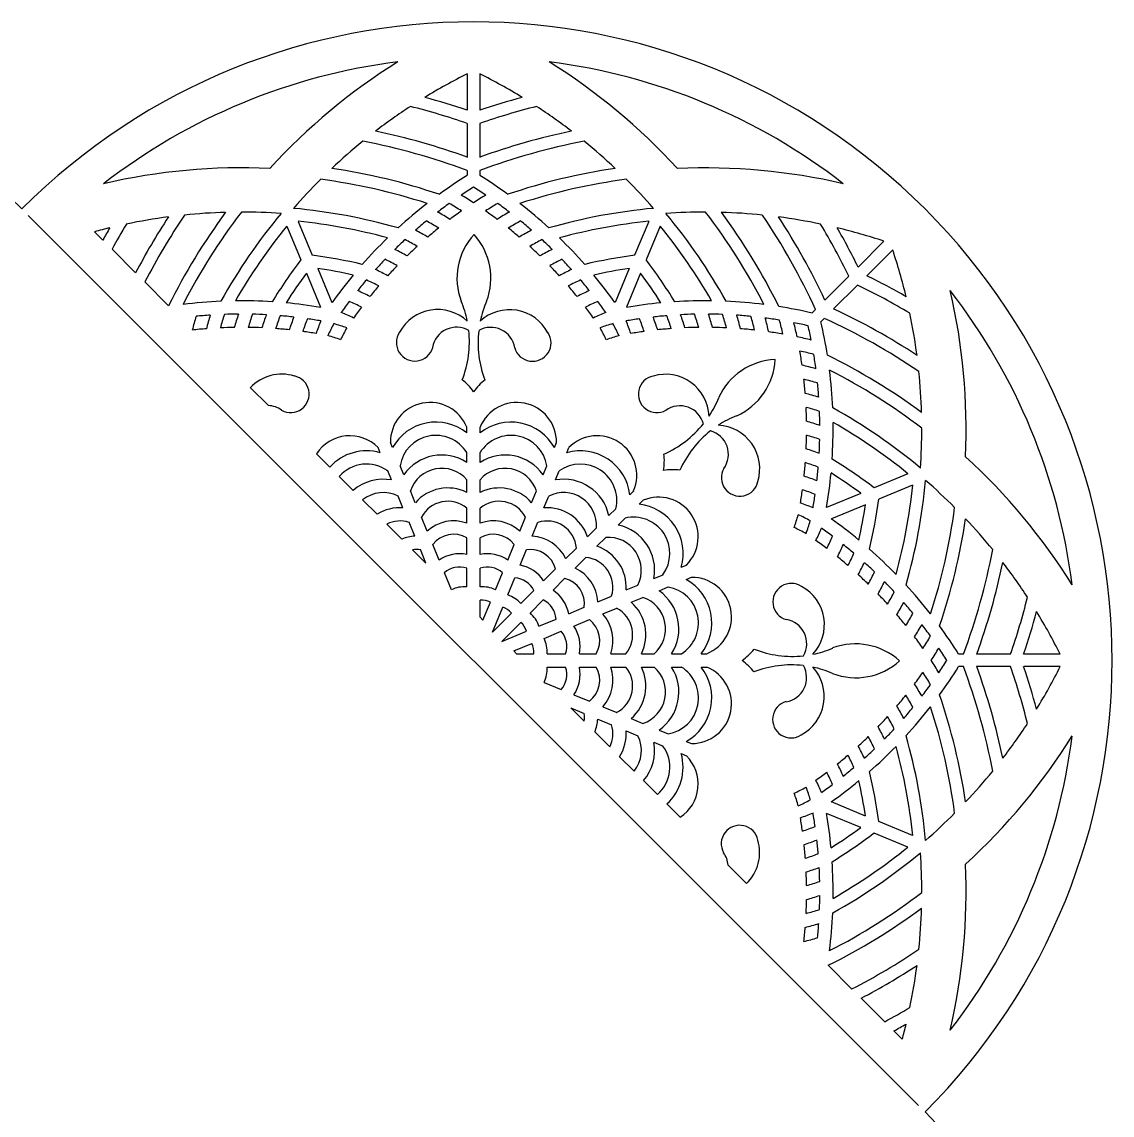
# Model space of a CAD drawing. Extents: x 49 to 296, y -10 to 237.
# Drawn here: x 172.7 to 296.4, y 113.3 to 237.4 of the extents above; entities that cross this region are included whole.
import ezdxf

# ---------------------------------------------------------------- set-up
doc = ezdxf.new("R2010")
doc.units = 0
doc.layers.get('0').update_dxf_attribs({"linetype": 'CONTINUOUS'})

msp = doc.modelspace()

# ---------------------------------------------------------------- linework, layer by layer
for p, q in [((223.23, 231.51), (223.23, 227.37)), ((224.64, 231.51), (224.64, 227.37)), ((223.23, 225.88), (223.23, 222.03)), ((224.64, 225.88), (224.64, 222.03)), ((223.23, 220.53), (223.23, 219.99)), ((224.64, 220.53), (224.64, 219.99)), ((173.4, 215.44), (274.46, 114.38)), ((204.04, 214.76), (205.63, 210.93)), ((243.82, 214.76), (242.23, 210.93)), ((180.91, 213.59), (181.86, 212.64)), ((202.74, 214.22), (204.33, 210.39)), ((245.12, 214.22), (243.53, 210.39)), ((270.53, 212.51), (267.6, 209.57)), ((182.9, 211.6), (185.58, 208.92)), ((271.53, 211.51), (268.6, 208.58)), ((204.96, 208.87), (206.56, 205)), ((206.26, 209.41), (207.87, 205.54)), ((241.6, 209.41), (240, 205.54)), ((242.9, 208.87), (241.3, 205)), ((186.62, 207.88), (189.32, 205.18)), ((266.55, 208.52), (263.83, 205.8)), ((267.54, 207.53), (264.82, 204.81)), ((262.76, 204.74), (262.38, 204.36)), ((263.76, 203.74), (263.38, 203.36)), ((198.6, 195.9), (200.66, 193.84)), ((223.18, 190.75), (223.18, 191.39)), ((224.69, 190.75), (224.69, 191.39)), ((213.35, 188.49), (213.1, 189.08)), ((214.74, 189.07), (214.5, 189.66)), ((233.12, 189.07), (233.37, 189.66)), ((234.52, 188.49), (234.76, 189.08)), ((206.12, 188.38), (207.63, 186.87)), ((223.18, 187.4), (223.18, 188.51)), ((224.69, 187.4), (224.69, 188.51)), ((214.63, 185.4), (214.2, 186.43)), ((216.02, 185.98), (215.6, 187)), ((231.84, 185.98), (232.27, 187)), ((233.24, 185.4), (233.66, 186.43)), ((208.7, 185.8), (210.28, 184.22)), ((223.18, 183.99), (223.18, 185.42)), ((224.69, 183.99), (224.69, 185.42)), ((273.24, 186.1), (269.41, 184.51)), ((217.33, 182.82), (216.78, 184.15)), ((230.53, 182.82), (231.08, 184.15)), ((241.67, 183.71), (242.12, 184.17)), ((267.89, 183.88), (264.02, 182.28)), ((273.78, 184.8), (269.95, 183.21)), ((211.35, 183.15), (213, 181.5)), ((215.93, 182.24), (215.38, 183.57)), ((231.93, 182.24), (232.48, 183.57)), ((242.73, 182.65), (243.19, 183.1)), ((268.43, 182.58), (264.56, 180.98)), ((223.18, 180.5), (223.18, 182.19)), ((224.69, 180.5), (224.69, 182.19)), ((239.3, 181.35), (240.09, 182.13)), ((214.11, 180.39), (215.81, 178.69)), ((217.27, 179.02), (216.62, 180.59)), ((218.66, 179.6), (218.02, 181.17)), ((229.2, 179.6), (229.85, 181.17)), ((230.59, 179.02), (231.24, 180.59)), ((240.37, 180.28), (241.15, 181.07)), ((223.18, 176.93), (223.18, 178.84)), ((224.69, 176.93), (224.69, 178.84)), ((236.89, 178.93), (237.9, 179.95)), ((237.95, 177.87), (238.97, 178.88)), ((220.03, 176.31), (219.3, 178.07)), ((227.83, 176.31), (228.57, 178.07)), ((234.42, 176.47), (235.62, 177.67)), ((217.02, 177.48), (218.54, 175.96)), ((218.54, 175.96), (217.9, 177.49)), ((229.23, 175.73), (229.96, 177.49)), ((235.49, 175.4), (236.69, 176.6)), ((223.18, 173.27), (223.18, 175.37)), ((224.69, 173.27), (224.69, 175.37)), ((231.9, 173.94), (233.25, 175.3)), ((247.51, 175.5), (248.1, 175.74)), ((221.43, 172.93), (220.63, 174.86)), ((226.43, 172.93), (227.24, 174.86)), ((227.83, 172.35), (228.63, 174.29)), ((232.96, 172.88), (234.32, 174.23)), ((244.42, 174.22), (245.45, 174.64)), ((248.09, 174.1), (248.68, 174.35)), ((229.31, 171.36), (230.79, 172.84)), ((241.26, 172.91), (242.59, 173.46)), ((245, 172.82), (246.02, 173.25)), ((224.69, 169.81), (224.69, 171.76)), ((225.01, 169.49), (225.86, 171.53)), ((230.38, 170.29), (231.86, 171.77)), ((238.04, 171.57), (239.61, 172.22)), ((241.84, 171.51), (243.17, 172.06)), ((226.08, 168.13), (227.25, 170.95)), ((226.08, 168.13), (228.24, 170.29)), ((234.75, 170.21), (236.51, 170.94)), ((238.62, 170.18), (240.19, 170.83)), ((224.69, 169.81), (225.01, 169.49)), ((227.15, 167.06), (229.31, 169.22)), ((231.37, 168.81), (233.31, 169.61)), ((235.33, 168.81), (237.09, 169.55)), ((227.15, 167.06), (229.97, 168.23)), ((231.95, 167.41), (233.88, 168.22)), ((228.51, 165.99), (230.55, 166.84)), ((228.51, 165.99), (228.83, 165.67)), ((228.83, 165.67), (230.78, 165.67)), ((232.29, 165.67), (234.39, 165.67)), ((235.95, 165.67), (237.86, 165.67)), ((239.52, 165.67), (241.21, 165.67)), ((243.01, 165.67), (244.44, 165.67)), ((246.42, 165.67), (247.53, 165.67)), ((249.77, 165.67), (250.41, 165.67)), ((279.55, 165.62), (279.01, 165.62)), ((284.9, 165.62), (281.05, 165.62)), ((290.53, 165.62), (286.39, 165.62)), ((232.29, 164.16), (234.39, 164.16)), ((235.95, 164.16), (237.86, 164.16)), ((239.52, 164.16), (241.21, 164.16)), ((243.01, 164.16), (244.44, 164.16)), ((246.42, 164.16), (247.53, 164.16)), ((249.77, 164.16), (250.41, 164.16)), ((279.55, 164.21), (279.01, 164.21)), ((284.9, 164.21), (281.05, 164.21)), ((290.53, 164.21), (286.39, 164.21)), ((231.95, 162.41), (233.88, 161.61)), ((235.33, 161.01), (237.09, 160.28)), ((234.98, 159.52), (236.5, 158)), ((234.98, 159.52), (236.51, 158.88)), ((238.62, 159.64), (240.19, 159)), ((238.04, 158.25), (239.61, 157.6)), ((241.84, 158.31), (243.17, 157.76)), ((237.71, 156.79), (239.41, 155.09)), ((241.26, 156.91), (242.59, 156.36)), ((245, 157), (246.02, 156.58)), ((244.42, 155.61), (245.45, 155.18)), ((248.09, 155.72), (248.68, 155.48)), ((240.52, 153.98), (242.17, 152.33)), ((247.51, 154.33), (248.1, 154.08)), ((243.24, 151.26), (244.82, 149.68)), ((245.89, 148.61), (247.4, 147.1)), ((268.43, 147.24), (264.56, 148.85)), ((267.89, 145.94), (264.02, 147.54)), ((273.78, 145.02), (269.95, 146.61)), ((273.24, 143.72), (269.41, 145.31)), ((252.83, 141.67), (254.93, 139.57)), ((264.2, 130.3), (266.9, 127.6)), ((267.94, 126.56), (270.62, 123.88)), ((271.66, 122.84), (272.61, 121.89))]:
    msp.add_line(p, q)
for centre, radius, start, end in [((121.4, 164.91), 72.5, 45, 225), ((223.93, 164.91), 72.5, 315, 135), ((223.93, 164.91), 68.5, 97.2, 127.8004), ((251.83, 174.28), 69.02, 121.9052, 137.6554), ((223.93, 164.91), 68.5, 52.2, 82.8004), ((196.08, 174.25), 69.02, 42.3597, 58.1337), ((251.79, 174.25), 63.99, 116.5075, 121.4513), ((196.08, 174.25), 63.99, 58.5487, 63.4925), ((197.59, 151.81), 79.79, 71.2558, 74.8807), ((250.28, 151.81), 79.79, 105.1193, 108.7442), ((251.79, 174.25), 63.99, 123.1778, 127.5228), ((197.59, 151.81), 78.38, 70.9059, 75.8341), ((250.28, 151.81), 78.38, 104.1659, 109.0941), ((196.08, 174.25), 63.99, 52.4772, 56.8222), ((197.59, 151.81), 74.76, 69.9417, 78.2488), ((250.28, 151.81), 74.76, 101.7512, 110.0583), ((251.79, 174.25), 63.99, 129.1788, 133.3588), ((197.59, 151.81), 73.35, 69.5392, 79.1754), ((250.28, 151.81), 73.35, 100.8246, 110.4608), ((196.08, 174.25), 63.99, 46.6412, 50.8212), ((197.63, 151.82), 69.02, 87.3597, 103.1337), ((197.59, 151.81), 69.73, 71.229, 81.5324), ((251.79, 174.25), 53.92, 121.9802, 126.0887), ((196.08, 174.25), 53.92, 53.9113, 58.0198), ((250.28, 151.81), 69.73, 98.4676, 108.771), ((250.28, 151.81), 69.02, 76.9052, 92.6554), ((251.79, 174.25), 63.99, 134.9563, 138.9991), ((197.59, 151.81), 68.32, 72.037, 82.4407), ((251.79, 174.25), 52.41, 122.1028, 123.928), ((196.08, 174.25), 52.41, 56.072, 57.8972), ((250.28, 151.81), 68.32, 97.5593, 107.963), ((196.08, 174.25), 63.99, 41.001, 45.0437), ((196.08, 174.25), 50.91, 56.8247, 58.688), ((251.79, 174.25), 50.91, 121.312, 123.1753), ((197.59, 151.81), 64.7, 74.0521, 84.7607), ((251.79, 174.25), 53.92, 127.9085, 132.4918), ((251.79, 174.25), 52.41, 125.7382, 127.534), ((196.08, 174.25), 49.4, 57.5602, 59.4648), ((251.79, 174.25), 49.4, 120.5352, 122.4398), ((196.08, 174.25), 52.41, 52.466, 54.2618), ((196.08, 174.25), 53.92, 47.5082, 52.0915), ((250.28, 151.81), 64.7, 95.2393, 105.9479), ((197.63, 151.82), 63.99, 97.4772, 101.8222), ((251.83, 174.28), 74.76, 146.7512, 152.3914), ((251.83, 174.28), 73.35, 145.8246, 152.7365), ((251.83, 174.28), 69.73, 143.4676, 153.6915), ((251.83, 174.28), 68.32, 142.5593, 152.963), ((197.63, 151.82), 63.99, 91.6412, 95.8212), ((251.83, 174.28), 64.7, 140.2393, 150.9479), ((197.63, 151.82), 63.99, 86.001, 90.0437), ((197.59, 151.81), 63.29, 74.8122, 84.1422), ((251.79, 174.25), 52.41, 129.3164, 131.086), ((196.08, 174.25), 46.38, 58.9776, 60.9756), ((196.08, 174.25), 47.89, 58.2781, 60.2274), ((251.79, 174.25), 50.91, 125.0228, 126.8555), ((196.08, 174.25), 50.91, 53.1445, 54.9772), ((251.79, 174.25), 47.89, 119.7726, 121.7219), ((251.79, 174.25), 46.38, 119.0244, 121.0224), ((196.08, 174.25), 52.41, 48.914, 50.6836), ((250.28, 151.81), 63.29, 95.8578, 105.1878), ((250.23, 151.82), 63.99, 89.9563, 93.9991), ((196.04, 174.28), 64.7, 29.0521, 39.7607), ((196.04, 174.28), 68.32, 27.037, 37.4407), ((250.23, 151.82), 63.99, 84.1788, 88.3588), ((196.04, 174.28), 69.73, 26.229, 36.5324), ((196.04, 174.28), 73.35, 24.5392, 34.1754), ((250.23, 151.82), 63.99, 78.1778, 82.5228), ((196.04, 174.28), 74.76, 24.9417, 33.2488), ((197.63, 151.82), 63.99, 103.5487, 105.1446), ((251.83, 174.28), 79.79, 150.1193, 151.2629), ((251.83, 174.28), 78.38, 149.1659, 151.5636), ((251.83, 174.28), 63.29, 140.8578, 150.1878), ((196.08, 174.25), 44.87, 59.6581, 61.7089), ((251.79, 174.25), 50.91, 128.6742, 130.4798), ((196.08, 174.25), 50.91, 49.5202, 51.3258), ((251.79, 174.25), 44.87, 118.2911, 120.3419), ((196.04, 174.28), 63.29, 29.8122, 39.1422), ((196.04, 174.28), 78.38, 25.9059, 30.8341), ((250.23, 151.82), 63.99, 71.5075, 76.4513), ((196.04, 174.28), 79.79, 26.2558, 29.8807), ((251.79, 174.25), 53.92, 134.2399, 138.656), ((251.79, 174.25), 52.41, 132.8436, 134.5898), ((196.08, 174.25), 43.36, 60.3186, 62.4267), ((229.47, 208.28), 7.41, 137.6362, 200.5255), ((218.49, 208.32), 7.41, 339.1335, 42.0228), ((251.79, 174.25), 43.36, 117.5733, 119.6814), ((196.08, 174.25), 52.41, 45.4102, 47.1564), ((196.08, 174.25), 53.92, 41.344, 45.7601), ((196.08, 174.25), 41.85, 60.9579, 63.1283), ((251.79, 174.25), 50.91, 132.273, 134.0547), ((196.08, 174.25), 50.91, 45.9453, 47.727), ((251.79, 174.25), 41.85, 116.8717, 119.0421), ((210.84, 191.21), 63.99, 13.5487, 18.4925), ((251.83, 174.28), 59.66, 142.7534, 148.2917), ((197.59, 151.81), 59.66, 76.7083, 82.2466), ((251.79, 174.25), 52.41, 136.3254, 138.0509), ((196.08, 174.25), 40.34, 61.5745, 63.8129), ((251.79, 174.25), 40.34, 116.1871, 118.4255), ((196.08, 174.25), 52.41, 41.9491, 43.6746), ((250.28, 151.81), 59.66, 97.7534, 103.2917), ((196.04, 174.28), 59.66, 31.7083, 37.2466), ((251.83, 174.28), 58.25, 143.5652, 147.5768), ((197.59, 151.81), 58.25, 77.4232, 81.4348), ((251.79, 174.25), 53.92, 140.345, 144.5359), ((196.08, 174.25), 38.83, 62.1669, 64.4793), ((251.79, 174.25), 50.91, 135.8256, 137.5864), ((196.08, 174.25), 50.91, 42.4136, 44.1744), ((251.79, 174.25), 38.83, 115.5207, 117.8331), ((250.28, 151.81), 58.25, 98.5652, 102.5768), ((196.08, 174.25), 53.92, 35.4641, 39.655), ((196.04, 174.28), 58.25, 32.4232, 36.4348), ((233.3, 137.02), 79.79, 60.1193, 63.7442), ((251.79, 174.25), 52.41, 139.7671, 141.4743), ((196.08, 174.25), 37.32, 62.7329, 65.1263), ((251.79, 174.25), 50.91, 139.3378, 141.0805), ((251.79, 174.25), 37.32, 114.8737, 117.2671), ((196.08, 174.25), 50.91, 38.9195, 40.6622), ((196.08, 174.25), 52.41, 38.5257, 40.2329), ((233.3, 137.02), 78.38, 59.1659, 64.0941), ((196.08, 174.25), 35.81, 63.2702, 65.7523), ((251.79, 174.25), 35.81, 114.2477, 116.7298), ((223.93, 164.91), 68.5, 7.2, 37.8004), ((210.84, 191.21), 69.02, 357.3597, 13.1337), ((197.63, 151.82), 53.92, 92.5082, 97.0915), ((197.63, 151.82), 53.92, 86.344, 90.7601), ((197.63, 151.82), 53.92, 80.4641, 84.655), ((251.79, 174.25), 52.41, 143.1734, 144.8648), ((196.08, 174.25), 34.3, 63.7757, 66.3553), ((251.79, 174.25), 50.91, 142.8153, 144.5428), ((211.64, 201.08), 11.83, 11.5465, 22.9353), ((236.28, 201), 11.83, 156.7237, 168.1125), ((251.79, 174.25), 34.3, 113.6447, 116.2243), ((196.08, 174.25), 50.91, 35.4572, 37.1847), ((196.08, 174.25), 52.41, 35.1352, 36.8266), ((250.23, 151.82), 53.92, 95.345, 99.5359), ((250.23, 151.82), 53.92, 89.2399, 93.656), ((250.23, 151.82), 53.92, 82.9085, 87.4918), ((250.23, 151.82), 53.92, 76.9802, 81.0887), ((237.02, 191.21), 46.38, 164.0244, 166.0224), ((197.68, 151.83), 52.41, 93.9647, 95.7343), ((237.02, 191.21), 44.87, 163.2911, 165.3419), ((237.02, 191.21), 43.36, 162.5733, 164.6814), ((197.63, 151.82), 52.41, 90.4102, 92.1564), ((237.02, 191.21), 41.85, 161.8717, 164.0421), ((237.02, 191.21), 40.34, 161.1871, 163.4255), ((197.63, 151.82), 52.41, 86.9491, 88.6746), ((237.02, 191.21), 38.83, 160.5207, 162.8331), ((237.02, 191.21), 37.32, 159.8737, 162.2671), ((197.63, 151.82), 52.41, 83.5257, 85.2329), ((237.02, 191.21), 35.81, 159.2477, 161.7298), ((237.02, 191.21), 34.3, 158.6447, 161.2243), ((197.63, 151.82), 52.41, 80.1352, 81.8266), ((196.08, 174.25), 32.79, 64.2459, 66.933), ((219.88, 199.81), 4.94, 47.3026, 151.5014), ((228.03, 199.79), 4.94, 28.1576, 132.3563), ((251.79, 174.25), 32.79, 113.067, 115.7541), ((250.23, 151.82), 52.41, 98.1734, 99.8648), ((210.84, 191.21), 34.3, 18.7757, 21.3553), ((250.23, 151.82), 52.41, 94.7671, 96.4743), ((210.84, 191.21), 35.81, 18.2702, 20.7523), ((210.84, 191.21), 37.32, 17.7329, 20.1263), ((250.23, 151.82), 52.41, 91.3254, 93.0509), ((210.84, 191.21), 38.83, 17.1669, 19.4793), ((210.84, 191.21), 40.34, 16.5745, 18.8129), ((250.23, 151.82), 52.41, 87.8436, 89.5898), ((210.84, 191.21), 41.85, 15.9579, 18.1283), ((210.84, 191.21), 43.36, 15.3186, 17.4267), ((210.84, 191.21), 44.87, 14.6581, 16.7089), ((250.23, 151.82), 52.41, 84.3164, 86.086), ((210.84, 191.21), 46.38, 13.9776, 15.9756), ((210.84, 191.21), 47.89, 13.2781, 15.2274), ((250.23, 151.82), 52.41, 80.7382, 82.534), ((233.3, 137.02), 73.35, 55.8246, 65.4608), ((233.3, 137.02), 74.76, 56.7512, 65.0583), ((210.84, 191.21), 63.99, 7.4772, 11.8222), ((197.63, 151.82), 50.91, 94.5202, 96.3258), ((197.63, 151.82), 50.91, 90.9453, 92.727), ((197.63, 151.82), 50.91, 87.4136, 89.1744), ((197.63, 151.82), 50.91, 83.9195, 85.6622), ((237.02, 191.21), 32.79, 158.067, 160.7541), ((235.65, 188.37), 31.28, 151.7905, 154.5966), ((192.53, 153.1), 52.41, 71.046, 72.7238), ((235.65, 188.37), 29.77, 151.2727, 154.2109), ((222.01, 199.99), 2.75, 59.6051, 170.7045), ((211.64, 201.08), 11.83, 338.6221, 6.2042), ((236.28, 201), 11.83, 173.4548, 201.0369), ((225.9, 199.98), 2.75, 8.9544, 120.0539), ((248.81, 173.21), 31.28, 106.7905, 109.5966), ((193.37, 178.77), 50.91, 26.2941, 28.0093), ((193.37, 178.77), 52.41, 26.046, 27.7238), ((210.84, 191.21), 32.79, 19.2459, 21.933), ((250.23, 151.82), 50.91, 94.3378, 96.0805), ((250.23, 151.82), 50.91, 90.8256, 92.5864), ((250.23, 151.82), 50.91, 87.273, 89.0547), ((250.23, 151.82), 50.91, 83.6742, 85.4798), ((210.84, 191.21), 49.4, 12.5602, 14.4648), ((210.84, 191.21), 50.91, 11.8247, 13.688), ((250.23, 151.82), 52.41, 77.1028, 78.928), ((210.84, 191.21), 52.41, 11.072, 12.8972), ((210.84, 191.21), 53.92, 8.9113, 13.0198), ((197.63, 151.82), 50.91, 80.4572, 82.1847), ((192.53, 153.1), 50.91, 71.2941, 73.0093), ((217.28, 201), 2.1, 146.2102, 344.1381), ((230.64, 200.97), 2.1, 195.5209, 33.4488), ((248.81, 173.21), 29.77, 106.2727, 109.2109), ((250.23, 151.82), 50.91, 97.8153, 99.5428), ((250.23, 151.82), 50.91, 80.0228, 81.8555), ((250.23, 151.82), 50.91, 76.312, 78.1753), ((210.84, 191.21), 50.91, 8.1445, 9.9772), ((250.23, 151.82), 49.4, 75.5352, 77.4398), ((258.51, 191.67), 7.41, 92.6362, 155.5255), ((250.78, 199.45), 7.41, 294.1335, 357.0228), ((210.84, 191.21), 52.41, 7.466, 9.2618), ((233.3, 137.02), 69.73, 53.4676, 63.771), ((202.17, 192.47), 4.94, 73.1576, 136.1748), ((245.74, 192.46), 4.94, 2.3026, 106.5014), ((250.23, 151.82), 47.89, 74.7726, 76.7219), ((210.84, 191.21), 53.92, 2.5082, 7.0915), ((233.3, 137.02), 68.32, 52.5593, 62.963), ((210.84, 191.21), 63.99, 1.6412, 5.8212), ((203.18, 195.15), 2.1, 240.5209, 78.4488), ((219, 191.99), 6.01, 34.6631, 52.5458), ((228.87, 191.96), 6.01, 127.1131, 144.9959), ((244.75, 195.14), 2.1, 101.2102, 299.1381), ((210.84, 191.21), 50.91, 4.5202, 6.3258), ((250.23, 151.82), 46.38, 74.0244, 76.0224), ((210.84, 191.21), 52.41, 3.914, 5.6836), ((250.23, 151.82), 44.87, 73.2911, 75.3419), ((200.53, 191.1), 2.75, 53.9544, 87.3818), ((219, 189.7), 4.5, 22.0499, 180.4501), ((228.86, 189.7), 4.5, 359.5499, 157.9501), ((247.37, 191.07), 2.75, 14.6051, 125.7045), ((240.81, 199.18), 11.83, 326.5465, 337.9353), ((258.18, 181.7), 11.83, 111.7237, 123.1125), ((250.23, 151.82), 43.36, 72.5733, 74.6814), ((210.84, 191.21), 50.91, 0.9453, 2.727), ((210.84, 191.21), 52.41, 0.4102, 2.1564), ((233.3, 137.02), 64.7, 50.2393, 60.9479), ((219.67, 186.33), 5.64, 51.5346, 150.9654), ((228.19, 186.33), 5.64, 29.0346, 128.4654), ((240.81, 199.18), 11.83, 293.6221, 321.2042), ((251.49, 186.67), 4.94, 343.1576, 87.3563), ((250.23, 151.82), 41.85, 71.8717, 74.0421), ((210.84, 191.21), 53.92, 356.344, 0.7601), ((233.3, 137.02), 63.29, 50.8578, 60.1878), ((210.84, 191.21), 63.99, 356.001, 0.0437), ((209.89, 185.92), 4.5, 44.5499, 146.9149), ((219.67, 186.33), 4.13, 31.8302, 170.6698), ((228.19, 186.33), 4.13, 9.3302, 148.1698), ((237.97, 185.92), 4.5, 337.0499, 135.4501), ((258.18, 181.7), 11.83, 128.4548, 156.0369), ((250.12, 188.31), 2.75, 323.9544, 75.0539), ((210.84, 191.21), 50.91, 357.4136, 359.1744), ((250.23, 151.82), 40.34, 71.1871, 73.4255), ((210.84, 191.21), 52.41, 356.9491, 358.6746), ((211.8, 183.07), 5.64, 74.0346, 137.6575), ((236.07, 183.07), 5.64, 6.5346, 105.9654), ((250.23, 151.82), 38.83, 70.5207, 72.8331), ((220.34, 182.97), 5.26, 57.3467, 145.1533), ((227.52, 182.97), 5.26, 34.8467, 122.6533), ((239.59, 187.55), 6.01, 349.6631, 7.5458), ((233.3, 137.02), 59.66, 52.7534, 58.2917), ((233.3, 137.02), 69.02, 31.9052, 47.6554), ((211.8, 183.07), 4.13, 54.3302, 138.6308), ((220.34, 182.97), 3.75, 40.8154, 161.6846), ((227.52, 182.97), 3.75, 18.3154, 139.1846), ((236.07, 183.07), 4.13, 346.8302, 125.6698), ((246.55, 180.55), 6.01, 82.1131, 99.9959), ((254.17, 185.66), 2.1, 150.5209, 348.4488), ((210.84, 191.21), 50.91, 353.9195, 355.6622), ((250.23, 151.82), 37.32, 69.8737, 72.2671), ((210.84, 191.21), 52.41, 353.5257, 355.2329), ((213.7, 180.22), 5.26, 79.8467, 130.5586), ((234.16, 180.22), 5.26, 12.3467, 100.1533), ((250.23, 151.82), 35.81, 69.2477, 71.7298), ((210.84, 191.21), 53.92, 350.4641, 354.655), ((233.3, 137.02), 58.25, 53.5652, 57.5768), ((210.83, 191.26), 64.7, 344.0521, 354.7607), ((233.27, 137.06), 63.99, 44.9563, 48.9991), ((213.7, 180.22), 3.75, 63.3154, 128.7641), ((221.01, 179.61), 4.88, 63.6208, 138.8792), ((226.86, 179.61), 4.88, 41.1208, 116.3792), ((234.16, 180.22), 3.75, 355.8154, 116.6846), ((210.84, 191.21), 50.91, 350.4572, 352.1847), ((250.23, 151.82), 34.3, 68.6447, 71.2243), ((210.84, 191.21), 52.41, 350.1352, 351.8266), ((210.83, 191.26), 63.29, 344.8122, 354.1422), ((221.01, 179.61), 3.37, 49.9654, 152.5346), ((226.86, 179.61), 3.37, 27.4654, 130.0346), ((242.09, 177.05), 5.64, 344.0346, 83.4654), ((244.94, 178.95), 4.5, 314.5499, 112.9501), ((250.23, 151.82), 32.79, 68.067, 70.7541), ((210.83, 191.26), 58.25, 347.4232, 351.4348), ((210.83, 191.26), 59.66, 346.7083, 352.2466), ((215.6, 177.37), 4.88, 86.1208, 122.2682), ((232.26, 177.37), 4.88, 18.6208, 93.8792), ((212.12, 196.32), 50.91, 341.2941, 343.0093), ((247.39, 153.19), 31.28, 61.7905, 64.5966), ((210.83, 191.26), 68.32, 342.037, 352.4407), ((215.6, 177.37), 3.37, 72.4654, 116.3935), ((221.68, 176.25), 4.5, 70.5427, 131.9573), ((226.19, 176.25), 4.5, 48.0427, 109.4573), ((232.26, 177.37), 3.37, 4.9654, 107.5346), ((239.24, 175.14), 5.26, 349.8467, 77.6533), ((242.09, 177.05), 4.13, 324.3302, 103.1698), ((247.39, 153.19), 29.77, 61.2727, 64.2109), ((212.12, 196.32), 52.41, 341.046, 342.7238), ((233.27, 137.06), 53.92, 50.345, 54.5359), ((210.83, 191.26), 69.73, 341.229, 351.5324), ((233.27, 137.06), 63.99, 39.1788, 43.3588), ((217.51, 174.52), 4.5, 93.0427, 112.2138), ((221.68, 176.25), 2.99, 59.9304, 142.5696), ((226.19, 176.25), 2.99, 37.4304, 120.0696), ((230.35, 174.52), 4.5, 25.5427, 86.9573), ((239.24, 175.14), 3.75, 333.3154, 94.1846), ((233.27, 192.77), 32.79, 334.2459, 336.933), ((233.27, 137.06), 52.41, 53.1734, 54.8648), ((233.27, 192.77), 34.3, 333.7757, 336.3553), ((217.51, 174.52), 2.99, 82.4304, 99.369), ((230.35, 174.52), 2.99, 14.9304, 97.5696), ((236.39, 173.24), 4.88, 356.1208, 71.3792), ((233.27, 137.06), 50.91, 52.8153, 54.5428), ((233.27, 192.77), 35.81, 333.2702, 335.7523), ((233.27, 137.06), 52.41, 49.7671, 51.4743), ((233.27, 137.06), 53.92, 44.2399, 48.656), ((222.34, 172.89), 4.13, 78.372, 124.128), ((225.52, 172.89), 4.13, 55.872, 101.628), ((236.39, 173.24), 3.37, 342.4654, 85.0346), ((233.27, 137.06), 50.91, 49.3378, 51.0805), ((233.27, 192.77), 37.32, 332.7329, 335.1263), ((210.83, 191.26), 73.35, 339.5392, 349.1754), ((222.34, 172.89), 2.62, 71.468, 131.032), ((225.52, 172.89), 2.62, 48.968, 108.532), ((228.45, 171.67), 4.13, 33.372, 79.128), ((233.54, 171.33), 4.5, 3.0427, 64.4573), ((233.27, 192.77), 38.83, 332.1669, 334.4793), ((233.27, 137.06), 52.41, 46.3254, 48.0509), ((210.83, 191.26), 74.76, 339.9417, 348.2488), ((233.27, 137.06), 63.99, 33.1778, 37.5228), ((228.45, 171.67), 2.62, 26.468, 86.032), ((233.54, 171.33), 2.99, 352.4304, 75.0696), ((245.35, 169.17), 5.64, 321.5346, 60.9654), ((248.72, 169.84), 4.5, 292.0499, 90.4501), ((233.27, 137.06), 50.91, 45.8256, 47.5864), ((233.27, 192.77), 40.34, 331.5745, 333.8129), ((233.27, 192.77), 41.85, 330.9579, 333.1283), ((233.27, 137.06), 52.41, 42.8436, 44.5898), ((223.01, 169.53), 3.75, 87.5056, 114.9944), ((224.85, 169.53), 3.75, 65.0056, 92.4944), ((230.69, 169.43), 4.13, 10.872, 56.628), ((241.99, 168.5), 5.26, 327.3467, 55.1533), ((245.35, 169.17), 4.13, 301.8302, 80.6698), ((260.02, 171.56), 2.1, 56.2102, 254.1381), ((258.83, 168.97), 4.94, 317.3026, 61.5014), ((233.27, 192.77), 43.36, 330.3186, 332.4267), ((233.27, 137.06), 53.92, 37.9085, 42.4918), ((224.85, 169.53), 2.24, 63.3216, 94.1784), ((226.55, 168.82), 3.75, 42.5056, 69.9944), ((230.69, 169.43), 2.62, 3.968, 63.532), ((238.63, 167.84), 4.88, 333.6208, 48.8792), ((241.99, 168.5), 3.75, 310.8154, 71.6846), ((233.27, 137.06), 50.91, 42.273, 44.0547), ((233.27, 192.77), 44.87, 329.6581, 331.7089), ((233.27, 137.06), 52.41, 39.3164, 41.086), ((210.83, 191.26), 78.38, 340.9059, 345.8341), ((226.55, 168.82), 2.24, 40.8216, 71.6784), ((227.84, 167.53), 3.75, 20.0056, 47.4944), ((235.27, 167.17), 4.5, 340.5427, 41.9573), ((238.63, 167.84), 3.37, 319.9654, 62.5346), ((233.27, 137.06), 50.91, 38.6742, 40.4798), ((233.27, 192.77), 46.38, 328.9776, 330.9756), ((210.83, 191.26), 79.79, 341.2558, 344.8807), ((233.27, 137.06), 63.99, 26.5075, 31.4513), ((227.84, 167.53), 2.24, 18.3216, 49.1784), ((235.27, 167.17), 2.99, 329.9304, 52.5696), ((259.01, 166.84), 2.75, 329.6051, 80.7045), ((233.27, 192.77), 47.89, 328.2781, 330.2274), ((233.27, 137.06), 52.41, 35.7382, 37.534), ((233.27, 137.06), 53.92, 31.9802, 36.0887), ((231.91, 166.5), 2.62, 341.468, 41.032), ((231.91, 166.5), 4.13, 348.372, 34.128), ((233.27, 137.06), 50.91, 35.0228, 36.8555), ((233.27, 192.77), 49.4, 327.5602, 329.4648), ((228.55, 165.83), 2.24, 355.8216, 26.6784), ((228.55, 165.83), 3.75, 357.5056, 24.9944), ((267.3, 159.38), 7.41, 47.6362, 110.5255), ((251.01, 169.85), 6.01, 304.6631, 322.5458), ((260.1, 177.2), 11.83, 248.6221, 276.2042), ((260.1, 177.2), 11.83, 281.5465, 292.9353), ((233.27, 192.77), 50.91, 326.8247, 328.688), ((233.27, 137.06), 52.41, 32.1028, 33.928), ((228.55, 163.99), 3.75, 335.0056, 2.4944), ((231.91, 163.32), 2.62, 318.968, 18.532), ((231.91, 163.32), 4.13, 325.872, 11.628), ((235.27, 162.66), 2.99, 307.4304, 30.0696), ((235.27, 162.66), 4.5, 318.0427, 19.4573), ((238.63, 161.99), 3.37, 297.4654, 40.0346), ((238.63, 161.99), 4.88, 311.1208, 26.3792), ((241.99, 161.32), 3.75, 288.3154, 49.1846), ((241.99, 161.32), 5.26, 304.8467, 32.6533), ((245.35, 160.65), 4.13, 279.3302, 58.1698), ((245.35, 160.65), 5.64, 299.0346, 38.4654), ((248.72, 159.98), 4.5, 269.5499, 67.9501), ((250.98, 159.97), 6.01, 37.1131, 54.9959), ((260.02, 152.57), 11.83, 83.4548, 111.0369), ((259, 162.94), 2.75, 278.9544, 30.0539), ((258.81, 160.81), 4.94, 298.1576, 42.3563), ((260.02, 152.57), 11.83, 66.7237, 78.1125), ((267.34, 170.35), 7.41, 249.1335, 312.0228), ((233.27, 137.06), 50.91, 31.312, 33.1753), ((233.27, 192.77), 52.41, 326.072, 327.8972), ((233.27, 192.77), 53.92, 323.9113, 328.0198), ((210.83, 138.57), 73.35, 10.8246, 20.4608), ((210.83, 138.57), 74.76, 11.7512, 20.0583), ((210.83, 138.57), 78.38, 14.1659, 19.0941), ((210.83, 138.57), 79.79, 15.1193, 18.7442), ((233.27, 192.77), 63.99, 328.5487, 333.4925), ((233.27, 192.77), 50.91, 323.1445, 324.9772), ((233.27, 137.06), 49.4, 30.5352, 32.4398), ((233.27, 137.06), 47.89, 29.7726, 31.7219), ((233.27, 192.77), 52.41, 322.466, 324.2618), ((259.99, 158.21), 2.1, 105.5209, 303.4488), ((233.27, 192.77), 50.91, 319.5202, 321.3258), ((233.27, 137.06), 46.38, 29.0244, 31.0224), ((210.83, 138.57), 69.73, 8.4676, 18.771), ((233.27, 137.06), 44.87, 28.2911, 30.3419), ((233.27, 192.77), 52.41, 318.914, 320.6836), ((233.27, 192.77), 53.92, 317.5082, 322.0915), ((210.83, 138.57), 68.32, 7.5593, 17.963), ((233.54, 158.49), 2.99, 350.631, 7.5696), ((233.54, 158.49), 4.5, 337.7862, 356.9573), ((233.27, 192.77), 50.91, 315.9453, 317.727), ((233.27, 137.06), 43.36, 27.5733, 29.6814), ((233.27, 192.77), 63.99, 322.4772, 326.8222), ((236.39, 156.58), 3.37, 333.6065, 17.5346), ((236.39, 156.58), 4.88, 327.7318, 3.8792), ((233.27, 137.06), 41.85, 26.8717, 29.0421), ((233.27, 192.77), 52.41, 315.4102, 317.1564), ((239.24, 154.68), 3.75, 321.2359, 26.6846), ((239.24, 154.68), 5.26, 319.4414, 10.1533), ((242.09, 152.78), 4.13, 311.3692, 35.6698), ((233.27, 192.77), 50.91, 312.4136, 314.1744), ((233.27, 137.06), 38.83, 25.5207, 27.8331), ((233.27, 137.06), 40.34, 26.1871, 28.4255), ((210.83, 138.57), 64.7, 5.2393, 15.9479), ((223.93, 164.91), 68.5, 322.2, 352.8004), ((233.27, 192.77), 69.02, 312.3597, 328.1337), ((242.09, 152.78), 5.64, 312.3425, 15.9654), ((244.94, 150.87), 4.5, 303.0851, 45.4501), ((233.27, 192.77), 50.91, 308.9195, 310.6622), ((233.27, 137.06), 37.32, 24.8737, 27.2671), ((233.27, 192.77), 52.41, 311.9491, 313.6746), ((233.27, 192.77), 53.92, 311.344, 315.7601), ((210.83, 138.57), 63.29, 5.8578, 15.1878), ((233.27, 137.06), 35.81, 24.2477, 26.7298), ((233.27, 192.77), 52.41, 308.5257, 310.2329), ((233.27, 192.77), 50.91, 305.4572, 307.1847), ((233.27, 137.06), 34.3, 23.6447, 26.2243), ((210.83, 138.57), 59.66, 7.7534, 13.2917), ((233.27, 192.77), 63.99, 316.6412, 320.8212), ((237.79, 195.47), 50.91, 296.2941, 298.0093), ((232.23, 140.04), 31.28, 16.7905, 19.5966), ((233.27, 137.06), 32.79, 23.067, 25.7541), ((233.27, 192.77), 52.41, 305.1352, 306.8266), ((233.27, 192.77), 53.92, 305.4641, 309.655), ((210.83, 138.57), 58.25, 8.5652, 12.5768), ((232.23, 140.04), 29.77, 16.2727, 19.2109), ((237.79, 195.47), 52.41, 296.046, 297.7238), ((250.23, 178), 32.79, 289.2459, 291.933), ((210.84, 138.61), 50.91, 7.8153, 9.5428), ((210.84, 138.61), 52.41, 8.1734, 9.8648), ((210.84, 138.61), 53.92, 5.345, 9.5359), ((233.27, 192.77), 63.99, 311.001, 315.0437), ((254.16, 144.09), 2.1, 11.2102, 209.1381), ((250.23, 178), 34.3, 288.7757, 291.3553), ((233.3, 192.81), 58.25, 302.4232, 306.4348), ((233.3, 192.81), 59.66, 301.7083, 307.2466), ((251.48, 143.1), 4.94, 314.3667, 16.5014), ((250.23, 178), 35.81, 288.2702, 290.7523), ((210.84, 138.61), 50.91, 4.3378, 6.0805), ((210.84, 138.61), 52.41, 4.7671, 6.4743), ((250.09, 141.47), 2.75, 4.1178, 35.7045), ((250.23, 178), 37.32, 287.7329, 290.1263), ((233.3, 192.81), 64.7, 299.0521, 309.7607), ((233.3, 192.81), 63.29, 299.8122, 309.1422), ((210.84, 138.61), 63.99, 359.9563, 3.9991), ((210.84, 138.61), 53.92, 359.2399, 3.656), ((210.83, 138.57), 69.02, 346.9052, 2.6554), ((250.23, 178), 38.83, 287.1669, 289.4793), ((210.84, 138.61), 50.91, 0.8256, 2.5864), ((210.84, 138.61), 52.41, 1.3254, 3.0509), ((250.23, 178), 40.34, 286.5745, 288.8129), ((250.23, 178), 41.85, 285.9579, 288.1283), ((210.84, 138.61), 52.41, 357.8436, 359.5898), ((233.3, 192.81), 68.32, 297.037, 307.4407), ((210.84, 138.61), 50.91, 357.273, 359.0547), ((250.23, 178), 43.36, 285.3186, 287.4267), ((233.3, 192.81), 69.73, 296.3085, 306.5324), ((210.84, 138.61), 63.99, 354.1788, 358.3588), ((210.84, 138.61), 53.92, 352.9085, 357.4918), ((210.84, 138.61), 50.91, 353.6742, 355.4798), ((250.23, 178), 44.87, 284.6581, 286.7089), ((210.84, 138.61), 52.41, 354.3164, 356.086), ((250.23, 178), 46.38, 283.9776, 285.9756), ((233.3, 192.81), 73.35, 297.2635, 304.1754), ((233.3, 192.81), 74.76, 297.6086, 303.2488), ((210.84, 138.61), 63.99, 348.1778, 352.5228), ((233.3, 192.81), 78.38, 298.4364, 300.8341), ((233.3, 192.81), 79.79, 298.7371, 299.8807), ((210.84, 138.61), 63.99, 344.8554, 346.4513), ((223.93, 62.38), 72.5, 225, 45)]:
    msp.add_arc(centre, radius, start, end)

doc.saveas('drawing.dxf')
